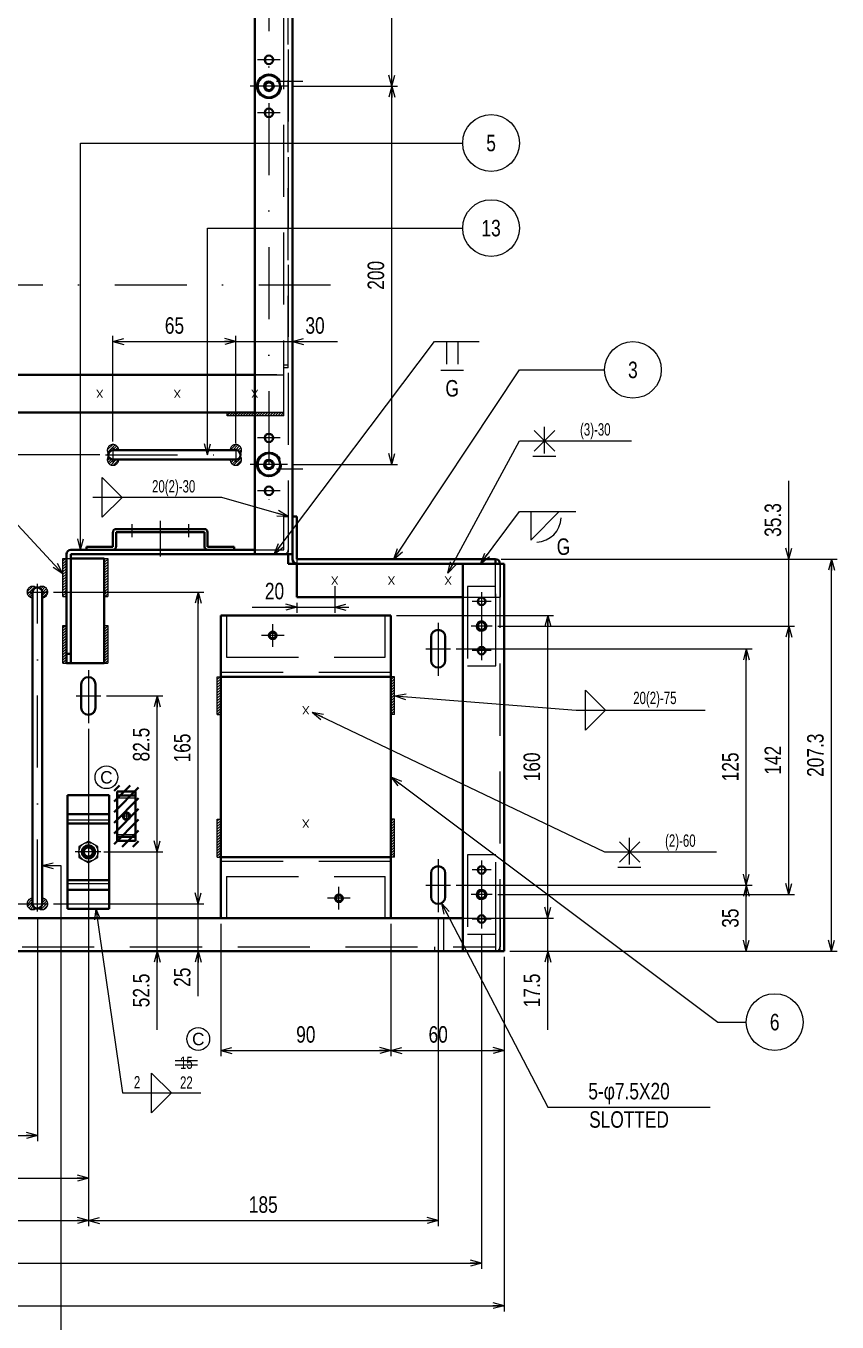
# Model space of a CAD drawing. Header units: millimetres. Extents: x 10 to 832, y 7 to 590.
# Drawn here: x 363 to 506, y 132.1 to 360.6 of the extents above; entities that cross this region are included whole.
import ezdxf
from ezdxf.enums import TextEntityAlignment as Align

# ---------------------------------------------------------------- set-up
doc = ezdxf.new("R2010")
doc.units = ezdxf.units.MM
for name, pattern in [('DASHDOT', [25.3, 12.7, -6.3, 0, -6.3]), ('DASHED', [19, 12.7, -6.3]), ('DIVIDE', [31.6, 12.7, -6.3, 0, -6.3, 0, -6.3])]:
    doc.linetypes.add(name, pattern=pattern)
for name, color, linetype in [('GR1_01', 7, 'Continuous'), ('GR1_02', 7, 'Continuous'), ('GR1_03', 7, 'Continuous'), ('GR1_05', 7, 'Continuous'), ('GR1_06', 7, 'Continuous'), ('GR1_13', 7, 'Continuous'), ('GR1_15', 7, 'Continuous'), ('GR1_16', 7, 'Continuous')]:
    doc.layers.add(name, color=color, linetype=linetype)
doc.styles.add('HG丸ｺﾞｼｯｸM-PRO', font='')
doc.styles.get('HG丸ｺﾞｼｯｸM-PRO').set_extended_font_data('HG丸ｺﾞｼｯｸM-PRO')
pattern_1 = [(45, (0, 0), (-0.23570226, 0.23570226), [])]

# ---------------------------------------------------------------- blocks, each defined once
blk = doc.blocks.new('BLKF033')
at = {"layer": 'GR1_02', "color": 3, "linetype": 'Continuous', "lineweight": 35}
for p, q in [((403.33, 268.33), (403.33, 432.5)), ((410, 267.5), (410, 432.5)), ((403.33, 267.5), (403.33, 268.33)), ((403.33, 267.5), (410, 267.5)), ((409.23, 267.5), (409.23, 265.83)), ((409.23, 265.83), (410.77, 265.83)), ((440, 265.83), (440, 197.5)), ((440, 265.83), (447.33, 265.83)), ((447.33, 197.5), (447.33, 265.83)), ((260, 197.5), (447.33, 197.5))]:
    blk.add_line(p, q, dxfattribs=at)
at = {"layer": 'GR1_02', "color": 4, "linetype": 'DASHED', "lineweight": 13}
for p, q in [((409.23, 432.5), (409.23, 267.5)), ((410.77, 265.83), (440, 265.83)), ((446.57, 197.5), (446.57, 265.83))]:
    blk.add_line(p, q, dxfattribs=at)
blk = doc.blocks.new('BLKF039')
at = {"layer": 'GR1_02', "color": 4, "linetype": 'DASHDOT', "lineweight": 13}
for p, q in [((435.67, 255.42), (435.67, 246.06)), ((433.5, 250.83), (437.83, 250.83))]:
    blk.add_line(p, q, dxfattribs=at)
at = {"layer": 'GR1_02', "color": 3, "linetype": 'Continuous', "lineweight": 35}
for p, q in [((434.42, 248.75), (434.42, 252.92)), ((436.92, 248.75), (436.92, 252.92))]:
    blk.add_line(p, q, dxfattribs=at)
for centre, start, end in [((435.67, 252.92), 0, 180), ((435.67, 248.75), 180, 0)]:
    blk.add_arc(centre, 1.25, start, end, dxfattribs=at)
blk = doc.blocks.new('BLKF040')
at = {"layer": 'GR1_02', "color": 4, "linetype": 'DASHDOT', "lineweight": 13}
for p, q in [((374, 247.08), (374, 237.73)), ((371.83, 242.5), (376.17, 242.5))]:
    blk.add_line(p, q, dxfattribs=at)
at = {"layer": 'GR1_02', "color": 3, "linetype": 'Continuous', "lineweight": 35}
for p, q in [((372.75, 240.42), (372.75, 244.58)), ((375.25, 240.42), (375.25, 244.58))]:
    blk.add_line(p, q, dxfattribs=at)
for centre, start, end in [((374, 244.58), 0, 180), ((374, 240.42), 180, 0)]:
    blk.add_arc(centre, 1.25, start, end, dxfattribs=at)
blk = doc.blocks.new('BLKF041')
at = {"layer": 'GR1_02', "color": 4, "linetype": 'DASHDOT', "lineweight": 13}
for p, q in [((435.67, 213.75), (435.67, 204.39)), ((433.5, 209.17), (437.83, 209.17))]:
    blk.add_line(p, q, dxfattribs=at)
at = {"layer": 'GR1_02', "color": 3, "linetype": 'Continuous', "lineweight": 35}
for p, q in [((434.42, 207.08), (434.42, 211.25)), ((436.92, 207.08), (436.92, 211.25))]:
    blk.add_line(p, q, dxfattribs=at)
for centre, start, end in [((435.67, 211.25), 0, 180), ((435.67, 207.08), 180, 0)]:
    blk.add_arc(centre, 1.25, start, end, dxfattribs=at)
blk = doc.blocks.new('BLKF043')
at = {"layer": 'GR1_01', "color": 3, "linetype": 'Continuous', "lineweight": 35}
for p, q in [((410, 266.6), (410, 274.17)), ((410, 274.17), (410.77, 274.17)), ((410.77, 274.17), (410.77, 266.6)), ((445.8, 266.6), (410.77, 266.6)), ((440, 265.83), (410.77, 265.83)), ((410.77, 265.83), (410.77, 259.93)), ((445.8, 265.83), (445.8, 266.6)), ((410.77, 259.93), (440, 259.93))]:
    blk.add_line(p, q, dxfattribs=at)
at = {"layer": 'GR1_01', "color": 4, "linetype": 'DASHED', "lineweight": 13}
for p, q in [((410.77, 266.6), (410.77, 265.83)), ((445.8, 265.83), (440, 265.83)), ((445.8, 259.93), (445.8, 265.83)), ((446.57, 265.83), (446.57, 259.93)), ((440, 259.93), (445.8, 259.93)), ((445.8, 259.93), (446.57, 259.93))]:
    blk.add_line(p, q, dxfattribs=at)
at = {"layer": 'GR1_01', "color": 3, "linetype": 'Continuous', "lineweight": 35}
for centre, start, end in [((410.77, 266.6), 180, 270), ((445.8, 265.83), 0, 90)]:
    blk.add_arc(centre, 0.767, start, end, dxfattribs=at)
blk = doc.blocks.new('BLKF044')
at = {"layer": 'GR1_02', "color": 3, "linetype": 'Continuous', "lineweight": 35}
for p, q in [((364.17, 205.83), (364.17, 260.83)), ((365.83, 260.83), (365.83, 205.83))]:
    blk.add_line(p, q, dxfattribs=at)
for centre, start, end in [((365, 260.83), 0, 180), ((365, 205.83), 180, 0)]:
    blk.add_arc(centre, 0.833, start, end, dxfattribs=at)
blk = doc.blocks.new('BLKF084')
at = {"layer": 'GR1_02', "color": 3, "linetype": 'Continuous', "lineweight": 35}
for radius in [0.833, 0.667]:
    blk.add_circle((443.33, 254.83), radius, dxfattribs=at)
blk = doc.blocks.new('BLKF085')
at = {"layer": 'GR1_02', "color": 4, "linetype": 'DASHED', "lineweight": 13}
for p, q in [((445.83, 261.83), (440.83, 261.83)), ((440.83, 261.83), (440.83, 247.83)), ((445.83, 247.83), (445.83, 261.83)), ((440.83, 247.83), (445.83, 247.83))]:
    blk.add_line(p, q, dxfattribs=at)
blk = doc.blocks.new('BLKF086')
at = {"layer": 'GR1_02', "color": 3, "linetype": 'Continuous', "lineweight": 35}
for radius in [0.833, 0.667]:
    blk.add_circle((443.33, 207.5), radius, dxfattribs=at)
blk = doc.blocks.new('BLKF087')
at = {"layer": 'GR1_02', "color": 4, "linetype": 'DASHED', "lineweight": 13}
for p, q in [((445.83, 214.5), (440.83, 214.5)), ((440.83, 214.5), (440.83, 200.5)), ((445.83, 200.5), (445.83, 214.5)), ((440.83, 200.5), (445.83, 200.5))]:
    blk.add_line(p, q, dxfattribs=at)
blk = doc.blocks.new('BLKF090')
at = {"layer": 'GR1_16', "color": 4, "linetype": 'DIVIDE', "lineweight": 13}
for p, q in [((396.71, 239.23), (396.71, 245.9)), ((396.71, 245.9), (397.33, 245.9)), ((397.33, 245.9), (397.33, 239.23)), ((396.71, 239.23), (397.33, 239.23))]:
    blk.add_line(p, q, dxfattribs=at)
blk = doc.blocks.new('FXTIP_ARROW_S')
at = {"color": 0, "linetype": 'Continuous', "lineweight": -2}
for q in [(-1, 0), (-0.97, 0.26), (-0.97, -0.26)]:
    blk.add_line((0, 0), q, dxfattribs=at)
blk = doc.blocks.new('BLKF091')
at = {"layer": 'GR1_16', "color": 4, "linetype": 'Continuous', "lineweight": 13}
for p, q in [((465.15, 240), (461.65, 243.5)), ((461.65, 236.5), (461.65, 243.5)), ((465.15, 240), (461.65, 236.5))]:
    blk.add_line(p, q, dxfattribs=at)
blk = doc.blocks.new('BLKF092')
at = {"layer": 'GR1_16', "color": 4, "linetype": 'DIVIDE', "lineweight": 13}
for p, q in [((396.71, 214.1), (396.71, 220.77)), ((396.71, 220.77), (397.33, 220.77)), ((397.33, 220.77), (397.33, 214.1)), ((396.71, 214.1), (397.33, 214.1))]:
    blk.add_line(p, q, dxfattribs=at)
blk = doc.blocks.new('BLKF093')
at = {"layer": 'GR1_16', "color": 4, "linetype": 'DIVIDE', "lineweight": 13}
for p, q in [((427.96, 245.9), (427.33, 245.9)), ((427.33, 245.9), (427.33, 239.23)), ((427.96, 239.23), (427.96, 245.9)), ((427.96, 239.23), (427.33, 239.23))]:
    blk.add_line(p, q, dxfattribs=at)
blk = doc.blocks.new('BLKF094')
at = {"layer": 'GR1_16', "color": 4, "linetype": 'DIVIDE', "lineweight": 13}
for p, q in [((427.96, 220.77), (427.33, 220.77)), ((427.33, 220.77), (427.33, 214.1)), ((427.96, 214.1), (427.96, 220.77)), ((427.96, 214.1), (427.33, 214.1))]:
    blk.add_line(p, q, dxfattribs=at)
blk = doc.blocks.new('BLKF104')
at = {"layer": 'GR1_03', "color": 3, "linetype": 'Continuous', "lineweight": 35}
for radius in [0.667, 0.533]:
    blk.add_circle((406.5, 253.17), radius, dxfattribs=at)
blk = doc.blocks.new('BLKF105')
at = {"layer": 'GR1_03', "color": 3, "linetype": 'Continuous', "lineweight": 35}
for radius in [0.667, 0.533]:
    blk.add_circle((418.17, 206.83), radius, dxfattribs=at)
blk = doc.blocks.new('BLKF106')
at = {"layer": 'GR1_03', "color": 3, "linetype": 'Continuous', "lineweight": 35}
for p, q in [((397.33, 256.67), (427.33, 256.67)), ((397.33, 203.33), (397.33, 256.67)), ((427.33, 203.33), (427.33, 256.67)), ((427.33, 245.9), (397.33, 245.9)), ((427.33, 214.1), (397.33, 214.1)), ((397.33, 203.33), (427.33, 203.33))]:
    blk.add_line(p, q, dxfattribs=at)
at = {"layer": 'GR1_03', "color": 4, "linetype": 'DASHED', "lineweight": 13}
for p, q in [((427.33, 246.67), (397.33, 246.67)), ((427.33, 213.33), (397.33, 213.33))]:
    blk.add_line(p, q, dxfattribs=at)
blk = doc.blocks.new('BLKF107')
at = {"layer": 'GR1_03', "color": 4, "linetype": 'DASHED', "lineweight": 13}
for p, q in [((398.33, 256.67), (398.33, 249.33)), ((398.33, 256.67), (426.33, 256.67)), ((426.33, 249.33), (426.33, 256.67)), ((398.33, 249.33), (426.33, 249.33))]:
    blk.add_line(p, q, dxfattribs=at)
blk = doc.blocks.new('BLKF108')
at = {"layer": 'GR1_03', "color": 4, "linetype": 'DASHED', "lineweight": 13}
for p, q in [((398.33, 210.67), (398.33, 203.33)), ((398.33, 210.67), (426.33, 210.67)), ((426.33, 203.33), (426.33, 210.67)), ((398.33, 203.33), (426.33, 203.33))]:
    blk.add_line(p, q, dxfattribs=at)
blk = doc.blocks.new('BLKF103')
at = {"layer": 'GR1_03', "color": 3, "linetype": 'Continuous', "lineweight": 35}
for name in ['BLKF106', 'BLKF104', 'BLKF105']:
    blk.add_blockref(name, (0, 0), dxfattribs=at)
at = {"layer": 'GR1_03', "color": 4, "linetype": 'DASHED', "lineweight": 13}
for name in ['BLKF107', 'BLKF108']:
    blk.add_blockref(name, (0, 0), dxfattribs=at)
blk = doc.blocks.new('FXTIP_ARROW_E')
at = {"color": 0, "linetype": 'Continuous', "lineweight": -2}
for q in [(-1, 0), (-0.97, 0.26), (-0.97, -0.26)]:
    blk.add_line((0, 0), q, dxfattribs=at)
blk = doc.blocks.new('BLKF131')
at = {"layer": 'GR1_02', "color": 3, "linetype": 'Continuous', "lineweight": 35}
for p, q in [((378.33, 285.83), (400, 285.83)), ((400, 284.17), (378.33, 284.17))]:
    blk.add_line(p, q, dxfattribs=at)
for centre, start, end in [((378.33, 285), 90, 270), ((400, 285), 270, 90)]:
    blk.add_arc(centre, 0.833, start, end, dxfattribs=at)
blk = doc.blocks.new('BLKF133')
at = {"layer": 'GR1_13', "color": 4, "linetype": 'DASHDOT', "lineweight": 13}
for p, q in [((381.67, 272.8), (381.67, 270.48)), ((386.67, 273.4), (386.67, 267.07)), ((391.67, 272.82), (391.67, 270.5))]:
    blk.add_line(p, q, dxfattribs=at)
at = {"layer": 'GR1_13', "color": 3, "linetype": 'Continuous', "lineweight": 35}
for p, q in [((378.33, 268.8), (378.33, 271.4)), ((394.47, 271.93), (378.87, 271.93)), ((378.87, 271.4), (394.47, 271.4)), ((378.87, 268.8), (378.87, 271.4)), ((394.47, 268.8), (394.47, 271.4)), ((395, 268.8), (395, 271.4)), ((373.67, 268.8), (378.33, 268.8)), ((373.67, 268.8), (373.67, 268.27)), ((373.67, 268.27), (378.33, 268.27)), ((395, 268.8), (399.67, 268.8)), ((395, 268.27), (399.67, 268.27)), ((399.67, 268.27), (399.67, 268.8))]:
    blk.add_line(p, q, dxfattribs=at)
for centre, start, end in [((378.87, 271.4), 90, 180), ((394.47, 271.4), 0, 90), ((378.33, 268.8), 270, 0), ((395, 268.8), 180, 270)]:
    blk.add_arc(centre, 0.533, start, end, dxfattribs=at)
blk = doc.blocks.new('BLKF138')
at = {"layer": 'GR1_06', "color": 4, "linetype": 'DASHED', "lineweight": 13}
for p, q in [((408.47, 274.17), (409.23, 274.17)), ((408.47, 268.27), (408.47, 274.17)), ((409.23, 274.17), (409.23, 268.27)), ((403.33, 268.27), (408.47, 268.27)), ((370.13, 266.73), (370.9, 266.73))]:
    blk.add_line(p, q, dxfattribs=at)
at = {"layer": 'GR1_06', "color": 3, "linetype": 'Continuous', "lineweight": 35}
for p, q in [((370.13, 248.27), (370.13, 267.5)), ((370.9, 268.27), (403.33, 268.27)), ((370.9, 248.27), (370.9, 267.5)), ((370.9, 267.5), (408.47, 267.5)), ((370.9, 266.73), (376.8, 266.73)), ((376.8, 248.27), (376.8, 266.73)), ((370.9, 249.93), (370.13, 249.93)), ((376.8, 248.27), (370.13, 248.27))]:
    blk.add_line(p, q, dxfattribs=at)
blk.add_arc((370.9, 267.5), 0.767, 90, 180, dxfattribs=at)
at = {"layer": 'GR1_06', "color": 4, "linetype": 'DASHED', "lineweight": 13}
blk.add_arc((408.47, 268.27), 0.767, 270, 0, dxfattribs=at)
blk = doc.blocks.new('BLKF148')
at = {"layer": 'GR1_02', "color": 4, "linetype": 'DASHED', "lineweight": 13}
blk.add_circle((405.83, 350), 2.17, dxfattribs=at)
at = {"layer": 'GR1_02', "color": 3, "linetype": 'Continuous', "lineweight": 35}
for radius in [1.97, 0.833, 0.667]:
    blk.add_circle((405.83, 350), radius, dxfattribs=at)
blk = doc.blocks.new('BLKF147')
at = {"layer": 'GR1_02', "color": 4, "linetype": 'DASHDOT', "lineweight": 13}
for p, q in [((407.83, 354.67), (403.83, 354.67)), ((409.13, 350), (402.53, 350)), ((407.83, 345.33), (403.83, 345.33))]:
    blk.add_line(p, q, dxfattribs=at)
at = {"layer": 'GR1_02', "color": 3, "linetype": 'Continuous', "lineweight": 35}
for centre in [(405.83, 354.67), (405.83, 345.33)]:
    blk.add_circle(centre, 0.75, dxfattribs=at)
blk.add_blockref('BLKF148', (0, 0), dxfattribs=at)
blk = doc.blocks.new('BLKF150')
at = {"layer": 'GR1_02', "color": 4, "linetype": 'DASHED', "lineweight": 13}
blk.add_circle((405.83, 283.33), 2.17, dxfattribs=at)
at = {"layer": 'GR1_02', "color": 3, "linetype": 'Continuous', "lineweight": 35}
for radius in [1.97, 0.833, 0.667]:
    blk.add_circle((405.83, 283.33), radius, dxfattribs=at)
blk = doc.blocks.new('BLKF149')
at = {"layer": 'GR1_02', "color": 4, "linetype": 'DASHDOT', "lineweight": 13}
for p, q in [((407.83, 288), (403.83, 288)), ((409.13, 283.33), (402.53, 283.33)), ((407.83, 278.67), (403.83, 278.67))]:
    blk.add_line(p, q, dxfattribs=at)
at = {"layer": 'GR1_02', "color": 3, "linetype": 'Continuous', "lineweight": 35}
for centre in [(405.83, 288), (405.83, 278.67)]:
    blk.add_circle(centre, 0.75, dxfattribs=at)
blk.add_blockref('BLKF150', (0, 0), dxfattribs=at)
blk = doc.blocks.new('BLKF151')
at = {"layer": 'GR1_02', "color": 4, "linetype": 'DASHED', "lineweight": 13}
for p, q in [((261.53, 292.5), (261.53, 432.5)), ((408.47, 292.5), (408.47, 432.5)), ((260.77, 426.67), (260.77, 431.73)), ((261.53, 431.73), (267.33, 431.73)), ((267.33, 431.73), (403.33, 431.73)), ((403.33, 431.73), (408.47, 431.73)), ((409.23, 426.67), (409.23, 431.73)), ((260.77, 426.67), (261.53, 426.67)), ((409.23, 426.67), (408.47, 426.67)), ((260.77, 300.36), (260.77, 423.7)), ((260.77, 423.29), (261.53, 423.29)), ((409.23, 423.29), (408.47, 423.29)), ((409.23, 300.36), (409.23, 423.7)), ((260.77, 300.36), (261.53, 300.36)), ((409.23, 300.36), (408.47, 300.36)), ((261.53, 299.17), (408.47, 299.17)), ((261.53, 299.1), (267.33, 299.1)), ((403.33, 299.1), (408.47, 299.1)), ((267.33, 292.5), (261.53, 292.5)), ((408.47, 292.5), (403.33, 292.5))]:
    blk.add_line(p, q, dxfattribs=at)
at = {"layer": 'GR1_02', "color": 3, "linetype": 'Continuous', "lineweight": 35}
for p, q in [((261.53, 432.5), (403.33, 432.5)), ((267.33, 432.5), (267.33, 426.67)), ((403.33, 426.67), (403.33, 432.5)), ((403.33, 432.5), (408.47, 432.5)), ((267.33, 426.67), (403.33, 426.67)), ((267.33, 299.1), (403.33, 299.1)), ((403.33, 292.5), (267.33, 292.5))]:
    blk.add_line(p, q, dxfattribs=at)
at = {"layer": 'GR1_02', "color": 4, "linetype": 'DASHED', "lineweight": 13}
for centre, start, end in [((261.53, 431.73), 90, 180), ((408.47, 431.73), 0, 90)]:
    blk.add_arc(centre, 0.767, start, end, dxfattribs=at)
for centre, major_axis, start_param, end_param in [((261.53, 423.7), (-0.767, 0), 4.712389, 6.283185), ((408.47, 423.7), (0.767, 0), 0, 1.570796), ((261.53, 300.78), (-0.767, 0), 4.712389, 6.283185), ((408.47, 300.78), (0.767, 0), 0, 1.570796)]:
    blk.add_ellipse(centre, major_axis=major_axis, ratio=0.081478, start_param=start_param, end_param=end_param, dxfattribs=at)
blk = doc.blocks.new('BLKF153')
at = {"layer": 'GR1_16', "linetype": 'DIVIDE', "lineweight": 13}
h = blk.add_hatch(dxfattribs=at)
h.set_pattern_fill('_USER', color=4, scale=0.333333, angle=45, style=0, pattern_type=0)
h.set_pattern_definition(pattern_1)
edge = h.paths.add_edge_path(flags=0)
edge.add_arc((365.83, 260.83), 1, -90, 126.8699, ccw=False)
edge.add_line((365.83, 259.83), (365.83, 260.83))
edge.add_arc((365, 260.83), 0.833, 0, 73.7398)
edge = h.paths.add_edge_path(flags=0)
edge.add_arc((364.17, 260.83), 1, 53.1301, 270)
edge.add_line((364.17, 259.83), (364.17, 260.83))
edge.add_arc((365, 260.83), 0.833, 106.2602, 180, ccw=False)
at = {"layer": 'GR1_16', "color": 4, "linetype": 'DIVIDE', "lineweight": 13}
for centre, start, end in [((364.17, 260.83), 53.1301, 270), ((365.83, 260.83), 270, 126.8699)]:
    blk.add_arc(centre, 1, start, end, dxfattribs=at)
blk = doc.blocks.new('BLKF155')
at = {"layer": 'GR1_16', "linetype": 'DIVIDE', "lineweight": 13}
h = blk.add_hatch(dxfattribs=at)
h.set_pattern_fill('_USER', color=4, scale=0.333333, angle=45, style=0, pattern_type=0)
h.set_pattern_definition(pattern_1)
edge = h.paths.add_edge_path(flags=0)
edge.add_arc((364.17, 205.83), 1, 90, 306.8699, ccw=False)
edge.add_line((364.17, 206.83), (364.17, 205.83))
edge.add_arc((365, 205.83), 0.833, 180, 253.7398)
edge = h.paths.add_edge_path(flags=0)
edge.add_arc((365.83, 205.83), 1, 233.1301, 450)
edge.add_line((365.83, 206.83), (365.83, 205.83))
edge.add_arc((365, 205.83), 0.833, 286.2602, 360, ccw=False)
at = {"layer": 'GR1_16', "color": 4, "linetype": 'DIVIDE', "lineweight": 13}
for centre, start, end in [((364.17, 205.83), 90, 306.8699), ((365.83, 205.83), 233.1301, 90)]:
    blk.add_arc(centre, 1, start, end, dxfattribs=at)
blk = doc.blocks.new('BLKF160')
at = {"layer": 'GR1_16', "linetype": 'DIVIDE', "lineweight": 13}
h = blk.add_hatch(dxfattribs=at)
h.set_pattern_fill('_USER', color=4, scale=0.333333, angle=45, style=0, pattern_type=0)
h.set_pattern_definition(pattern_1)
edge = h.paths.add_edge_path(flags=0)
edge.add_arc((400, 284.17), 1, -180, 36.8699, ccw=False)
edge.add_line((399, 284.17), (400, 284.17))
edge.add_arc((400, 285), 0.833, 270, 343.7398)
edge = h.paths.add_edge_path(flags=0)
edge.add_arc((400, 285.83), 1, 323.1301, 540)
edge.add_line((399, 285.83), (400, 285.83))
edge.add_arc((400, 285), 0.833, 16.2602, 90, ccw=False)
at = {"layer": 'GR1_16', "color": 4, "linetype": 'DIVIDE', "lineweight": 13}
for centre, start, end in [((400, 285.83), 323.1301, 180), ((400, 284.17), 180, 36.8699)]:
    blk.add_arc(centre, 1, start, end, dxfattribs=at)
blk = doc.blocks.new('BLKF161')
at = {"layer": 'GR1_16', "linetype": 'DIVIDE', "lineweight": 13}
h = blk.add_hatch(dxfattribs=at)
h.set_pattern_fill('_USER', color=4, scale=0.333333, angle=45, style=0, pattern_type=0)
h.set_pattern_definition(pattern_1)
edge = h.paths.add_edge_path(flags=0)
edge.add_arc((378.33, 285.83), 1, 0, 216.8699, ccw=False)
edge.add_line((379.33, 285.83), (378.33, 285.83))
edge.add_arc((378.33, 285), 0.833, 90, 163.7398)
edge = h.paths.add_edge_path(flags=0)
edge.add_arc((378.33, 284.17), 1, 143.1301, 360)
edge.add_line((379.33, 284.17), (378.33, 284.17))
edge.add_arc((378.33, 285), 0.833, 196.2602, 270, ccw=False)
at = {"layer": 'GR1_16', "color": 4, "linetype": 'DIVIDE', "lineweight": 13}
for centre, start, end in [((378.33, 285.83), 360, 216.8699), ((378.33, 284.17), 143.1301, 360)]:
    blk.add_arc(centre, 1, start, end, dxfattribs=at)
blk = doc.blocks.new('BLKF177')
at = {"layer": 'GR1_16', "color": 4, "linetype": 'DIVIDE', "lineweight": 13}
for p, q in [((398.47, 291.88), (398.47, 292.5)), ((398.47, 292.5), (408.47, 292.5)), ((408.47, 291.88), (398.47, 291.88)), ((408.47, 291.88), (408.47, 292.5))]:
    blk.add_line(p, q, dxfattribs=at)
blk = doc.blocks.new('BLKF180')
at = {"layer": 'GR1_16', "color": 4, "linetype": 'Continuous', "lineweight": 13}
for p, q in [((451.98, 275), (451.98, 270)), ((451.98, 270), (456.98, 275))]:
    blk.add_line(p, q, dxfattribs=at)
blk.add_arc((452.9, 274.08), 4.44, 271.8605, 358.1395, dxfattribs=at)
blk = doc.blocks.new('BLKF181')
at = {"layer": 'GR1_16', "color": 4, "linetype": 'DIVIDE', "lineweight": 13}
for p, q in [((369.51, 248.27), (369.51, 254.93)), ((369.51, 254.93), (370.13, 254.93)), ((370.13, 254.93), (370.13, 248.27)), ((369.51, 248.27), (370.13, 248.27))]:
    blk.add_line(p, q, dxfattribs=at)
blk = doc.blocks.new('BLKF182')
at = {"layer": 'GR1_16', "color": 4, "linetype": 'DIVIDE', "lineweight": 13}
for p, q in [((369.51, 260.07), (369.51, 266.73)), ((369.51, 266.73), (370.13, 266.73)), ((370.13, 266.73), (370.13, 260.07)), ((369.51, 260.07), (370.13, 260.07))]:
    blk.add_line(p, q, dxfattribs=at)
blk = doc.blocks.new('BLKF183')
at = {"layer": 'GR1_16', "color": 4, "linetype": 'DIVIDE', "lineweight": 13}
for p, q in [((376.8, 248.27), (376.8, 254.93)), ((376.8, 254.93), (377.43, 254.93)), ((377.43, 254.93), (377.43, 248.27)), ((376.8, 248.27), (377.43, 248.27))]:
    blk.add_line(p, q, dxfattribs=at)
blk = doc.blocks.new('BLKF184')
at = {"layer": 'GR1_16', "color": 4, "linetype": 'DIVIDE', "lineweight": 13}
for p, q in [((376.8, 260.07), (376.8, 266.73)), ((376.8, 266.73), (377.43, 266.73)), ((377.43, 266.73), (377.43, 260.07)), ((376.8, 260.07), (377.43, 260.07))]:
    blk.add_line(p, q, dxfattribs=at)
blk = doc.blocks.new('BLKF186')
at = {"layer": 'GR1_16', "color": 4, "linetype": 'Continuous', "lineweight": 13}
for p, q in [((379.93, 277.5), (376.43, 281)), ((376.43, 274), (376.43, 281)), ((379.93, 277.5), (376.43, 274))]:
    blk.add_line(p, q, dxfattribs=at)
blk = doc.blocks.new('BLKF187')
at = {"layer": 'GR1_16', "color": 4, "linetype": 'Continuous', "lineweight": 13}
for p, q in [((388.65, 172.5), (385.15, 176)), ((385.15, 169), (385.15, 176)), ((388.65, 172.5), (385.15, 169))]:
    blk.add_line(p, q, dxfattribs=at)
blk = doc.blocks.new('BLKF188')
at = {"layer": 'GR1_16', "color": 4, "linetype": 'Continuous', "lineweight": 13}
for p, q in [((452.61, 289.31), (456.23, 285.69)), ((456.23, 289.31), (452.61, 285.69)), ((454.42, 285.26), (454.42, 289.98)), ((452.33, 284.79), (456.41, 284.79))]:
    blk.add_line(p, q, dxfattribs=at)
blk = doc.blocks.new('BLKF189')
at = {"layer": 'GR1_16', "color": 4, "linetype": 'Continuous', "lineweight": 13}
for p, q in [((437.15, 305), (437.15, 301)), ((439.15, 305), (439.15, 301)), ((436.12, 299.93), (440.14, 299.93))]:
    blk.add_line(p, q, dxfattribs=at)
blk = doc.blocks.new('BLKF190')
at = {"layer": 'GR1_16', "color": 4, "linetype": 'Continuous', "lineweight": 13}
for p, q in [((469.42, 212.76), (469.42, 217.48)), ((467.61, 216.81), (471.23, 213.19)), ((471.23, 216.81), (467.61, 213.19)), ((467.33, 212.29), (471.41, 212.29))]:
    blk.add_line(p, q, dxfattribs=at)
blk = doc.blocks.new('BLKF253')
at = {"layer": 'GR1_01', "color": 4, "linetype": 'DASHED', "lineweight": 13}
for p, q in [((260.77, 203.33), (267.33, 203.33)), ((260.77, 203.33), (260.77, 198.27)), ((261.53, 203.33), (261.53, 197.5)), ((270.67, 203.33), (270.67, 197.5)), ((436.67, 197.5), (436.67, 203.33)), ((440, 203.33), (446.57, 203.33)), ((445.8, 203.33), (445.8, 197.5)), ((446.57, 203.33), (446.57, 198.27)), ((261.53, 198.27), (267.33, 198.27)), ((261.53, 197.5), (267.33, 197.5)), ((267.33, 198.27), (440, 198.27)), ((272.33, 197.5), (272.33, 198.27)), ((435, 198.27), (435, 197.5)), ((440, 198.27), (445.8, 198.27)), ((440, 197.5), (445.8, 197.5))]:
    blk.add_line(p, q, dxfattribs=at)
at = {"layer": 'GR1_01', "color": 3, "linetype": 'Continuous', "lineweight": 35}
for p, q in [((267.33, 203.33), (267.33, 197.5)), ((267.33, 203.33), (440, 203.33)), ((440, 203.33), (440, 197.5)), ((267.33, 197.5), (440, 197.5))]:
    blk.add_line(p, q, dxfattribs=at)
at = {"layer": 'GR1_01', "color": 4, "linetype": 'DASHED', "lineweight": 13}
for centre, start, end in [((261.53, 198.27), 180, 270), ((445.8, 198.27), 270, 360)]:
    blk.add_arc(centre, 0.767, start, end, dxfattribs=at)
blk = doc.blocks.new('BLKF265')
at = {"layer": 'GR1_05', "color": 3, "linetype": 'Continuous', "lineweight": 35}
for p, q in [((382.32, 225.63), (379.07, 225.63)), ((379.07, 225.63), (379.07, 216.97)), ((379.07, 224.94), (382.32, 224.94)), ((382.32, 216.97), (382.32, 225.63)), ((379.07, 217.66), (382.32, 217.66)), ((379.07, 216.97), (382.32, 216.97))]:
    blk.add_line(p, q, dxfattribs=at)
blk = doc.blocks.new('BLKF266')
at = {"layer": 'GR1_05', "color": 4, "linetype": 'DASHDOT', "lineweight": 13}
for p, q in [((380.7, 222.28), (380.7, 220.33)), ((381.67, 221.3), (379.72, 221.3))]:
    blk.add_line(p, q, dxfattribs=at)
at = {"layer": 'GR1_05', "color": 3, "linetype": 'Continuous', "lineweight": 35}
for radius in [0.65, 0.52]:
    blk.add_circle((380.7, 221.3), radius, dxfattribs=at)
blk = doc.blocks.new('BLKF267')
at = {"layer": 'GR1_05', "color": 4, "linetype": 'Continuous', "lineweight": 13}
blk.add_circle((393.37, 182.02), 2, dxfattribs=at)
at = {"layer": 'GR1_05', "color": 4, "linetype": 'Continuous', "lineweight": 13, "style": 'HG丸ｺﾞｼｯｸM-PRO', "width": 1.042931}
blk.add_text('C', height=2.18, dxfattribs=at).set_placement((393.37, 182.02), align=Align.MIDDLE_CENTER)
blk = doc.blocks.new('BLKF268')
at = {"layer": 'GR1_02', "color": 3, "linetype": 'Continuous', "lineweight": 35}
for p, q in [((370.33, 225), (377.67, 225)), ((370.33, 225), (370.33, 205)), ((377.67, 205), (377.67, 225)), ((377.67, 221.67), (370.33, 221.67)), ((370.33, 210), (370.33, 220)), ((377.67, 220), (370.33, 220)), ((377.67, 210), (377.67, 220)), ((377.67, 210), (370.33, 210)), ((370.33, 208.33), (377.67, 208.33)), ((370.33, 205), (377.67, 205))]:
    blk.add_line(p, q, dxfattribs=at)
at = {"layer": 'GR1_02', "color": 4, "linetype": 'DASHED', "lineweight": 13}
for p, q in [((377.67, 220.6), (370.33, 220.6)), ((374, 216.92), (372.33, 215.96)), ((372.33, 215.96), (372.33, 214.04)), ((375.67, 215.96), (374, 216.92)), ((375.67, 214.04), (375.67, 215.96)), ((372.33, 214.04), (374, 213.08)), ((374, 213.08), (375.67, 214.04)), ((377.67, 209.4), (370.33, 209.4))]:
    blk.add_line(p, q, dxfattribs=at)
at = {"layer": 'GR1_02', "color": 4, "linetype": 'DASHDOT', "lineweight": 13}
for p, q in [((374, 217.52), (374, 212.49)), ((376.21, 215), (371.65, 215))]:
    blk.add_line(p, q, dxfattribs=at)
at = {"layer": 'GR1_02', "color": 4, "linetype": 'DASHED', "lineweight": 13}
blk.add_circle((374, 215), 1.67, dxfattribs=at)
at = {"layer": 'GR1_02', "color": 3, "linetype": 'Continuous', "lineweight": 35}
for radius in [1.17, 1, 0.8]:
    blk.add_circle((374, 215), radius, dxfattribs=at)
blk = doc.blocks.new('BLKF300')
at = {"layer": 'GR1_05', "color": 4, "linetype": 'Continuous', "lineweight": 13}
blk.add_circle((377.17, 228.16), 2, dxfattribs=at)
at = {"layer": 'GR1_05', "color": 4, "linetype": 'Continuous', "lineweight": 13, "style": 'HG丸ｺﾞｼｯｸM-PRO', "width": 1.042931}
blk.add_text('C', height=2.18, dxfattribs=at).set_placement((377.17, 228.16), align=Align.MIDDLE_CENTER)

msp = doc.modelspace()

# ---------------------------------------------------------------- hatches: boundary and pattern name
at = {"layer": 'GR1_05', "linetype": 'Continuous', "lineweight": 35}
h = msp.add_hatch(dxfattribs=at)
h.set_pattern_fill('_USER', color=123, scale=1.333333, angle=45, style=0, pattern_type=0)
h.set_pattern_definition([(45, (0, 0), (-0.942809, 0.942809), [])])
h.paths.add_polyline_path([(378.53, 226.72), (378.53, 215.88), (382.86, 215.88), (382.86, 226.72)], flags=0)
at = {"layer": 'GR1_16', "linetype": 'DIVIDE', "lineweight": 13}
h = msp.add_hatch(dxfattribs=at)
h.set_pattern_fill('_USER', color=4, scale=0.333333, angle=45, style=0, pattern_type=0)
h.set_pattern_definition(pattern_1)
h.paths.add_polyline_path([(398.47, 292.5), (398.47, 291.88), (408.47, 291.88), (408.47, 292.5)], flags=0)
h = msp.add_hatch(dxfattribs=at)
h.set_pattern_fill('_USER', color=4, scale=0.333333, angle=45, style=0, pattern_type=0)
h.set_pattern_definition(pattern_1)
h.paths.add_polyline_path([(370.13, 266.73), (369.51, 266.73), (369.51, 260.07), (370.13, 260.07)], flags=0)
h = msp.add_hatch(dxfattribs=at)
h.set_pattern_fill('_USER', color=4, scale=0.333333, angle=45, style=0, pattern_type=0)
h.set_pattern_definition(pattern_1)
h.paths.add_polyline_path([(377.43, 266.73), (376.8, 266.73), (376.8, 260.07), (377.43, 260.07)], flags=0)
h = msp.add_hatch(dxfattribs=at)
h.set_pattern_fill('_USER', color=4, scale=0.333333, angle=45, style=0, pattern_type=0)
h.set_pattern_definition(pattern_1)
h.paths.add_polyline_path([(370.13, 254.93), (369.51, 254.93), (369.51, 248.27), (370.13, 248.27)], flags=0)
h = msp.add_hatch(dxfattribs=at)
h.set_pattern_fill('_USER', color=4, scale=0.333333, angle=45, style=0, pattern_type=0)
h.set_pattern_definition(pattern_1)
h.paths.add_polyline_path([(377.43, 254.93), (376.8, 254.93), (376.8, 248.27), (377.43, 248.27)], flags=0)
h = msp.add_hatch(dxfattribs=at)
h.set_pattern_fill('_USER', color=4, scale=0.333333, angle=45, style=0, pattern_type=0)
h.set_pattern_definition(pattern_1)
h.paths.add_polyline_path([(397.33, 245.9), (396.71, 245.9), (396.71, 239.23), (397.33, 239.23)], flags=0)
h = msp.add_hatch(dxfattribs=at)
h.set_pattern_fill('_USER', color=4, scale=0.333333, angle=45, style=0, pattern_type=0)
h.set_pattern_definition(pattern_1)
h.paths.add_polyline_path([(427.33, 245.9), (427.96, 245.9), (427.96, 239.23), (427.33, 239.23)], flags=0)
h = msp.add_hatch(dxfattribs=at)
h.set_pattern_fill('_USER', color=4, scale=0.333333, angle=45, style=0, pattern_type=0)
h.set_pattern_definition(pattern_1)
h.paths.add_polyline_path([(397.33, 220.77), (396.71, 220.77), (396.71, 214.1), (397.33, 214.1)], flags=0)
h = msp.add_hatch(dxfattribs=at)
h.set_pattern_fill('_USER', color=4, scale=0.333333, angle=45, style=0, pattern_type=0)
h.set_pattern_definition(pattern_1)
h.paths.add_polyline_path([(427.33, 220.77), (427.96, 220.77), (427.96, 214.1), (427.33, 214.1)], flags=0)

# ---------------------------------------------------------------- linework, layer by layer
at = {"layer": 'GR1_02', "color": 4, "linetype": 'DASHDOT', "lineweight": 13}
for p, q in [((405.83, 423.22), (405.83, 276.55)), ((411.82, 350.83), (407.15, 350.83)), ((251.67, 315), (416.67, 315)), ((400, 286.09), (400, 283.61)), ((377, 285), (401.42, 285)), ((411.82, 282.5), (407.15, 282.5)), ((363.17, 260.83), (366.83, 260.83)), ((365, 204.5), (365, 262.25)), ((443.33, 260.83), (443.33, 248.83)), ((445, 259.17), (441.67, 259.17)), ((445.17, 254.83), (441.5, 254.83)), ((445, 250.5), (441.67, 250.5)), ((443.33, 213.5), (443.33, 201.5)), ((445, 211.83), (441.67, 211.83)), ((363.17, 205.83), (366.83, 205.83)), ((445.17, 207.5), (441.5, 207.5)), ((445, 203.17), (441.67, 203.17))]:
    msp.add_line(p, q, dxfattribs=at)
at = {"layer": 'GR1_02', "color": 4, "linetype": 'DASHED', "lineweight": 13}
msp.add_line((260, 299.17), (410, 299.17), dxfattribs=at)
at = {"layer": 'GR1_02', "color": 4, "linetype": 'DIVIDE', "lineweight": 13}
msp.add_line((378.33, 286.39), (378.33, 283.51), dxfattribs=at)
at = {"layer": 'GR1_02', "color": 3, "linetype": 'Continuous', "lineweight": 35}
for centre in [(443.33, 259.17), (443.33, 250.5), (443.33, 211.83), (443.33, 203.17)]:
    msp.add_circle(centre, 0.667, dxfattribs=at)
at = {"layer": 'GR1_03', "color": 4, "linetype": 'DASHDOT', "lineweight": 13}
for p, q in [((406.5, 251.17), (406.5, 255.17)), ((408.5, 253.17), (404.5, 253.17)), ((418.17, 204.83), (418.17, 208.83)), ((420.17, 206.83), (416.17, 206.83))]:
    msp.add_line(p, q, dxfattribs=at)
at = {"layer": 'GR1_05', "color": 4, "linetype": 'DASHED', "lineweight": 13}
for p, q in [((379.07, 224.55), (382.32, 224.55)), ((379.07, 218.05), (382.32, 218.05))]:
    msp.add_line(p, q, dxfattribs=at)
at = {"layer": 'GR1_05', "color": 4, "linetype": 'Continuous', "lineweight": 13}
for p, q in [((389.29, 178.24), (393.25, 178.24)), ((389.29, 177.44), (393.25, 177.44))]:
    msp.add_line(p, q, dxfattribs=at)
at = {"layer": 'GR1_15', "color": 4, "linetype": 'Continuous', "lineweight": 13}
for p, q in [((372.63, 268.27), (372.63, 340)), ((372.63, 340), (440, 340)), ((427.87, 266.6), (450, 300)), ((450, 300), (465, 300)), ((427.33, 228.23), (485, 185)), ((485, 185), (490, 185))]:
    msp.add_line(p, q, dxfattribs=at)
at = {"layer": 'GR1_15', "color": 6, "linetype": 'Continuous', "lineweight": 13}
for p, q in [((395, 285), (395, 325)), ((395, 325), (440, 325)), ((365.83, 212.59), (369.15, 212.59)), ((369.15, 212.59), (369.15, 130))]:
    msp.add_line(p, q, dxfattribs=at)
at = {"layer": 'GR1_15', "color": 4, "linetype": 'Continuous', "lineweight": 13}
for centre in [(445, 340), (470, 300), (495, 185)]:
    msp.add_circle(centre, 5, dxfattribs=at)
at = {"layer": 'GR1_15', "color": 6, "linetype": 'Continuous', "lineweight": 13}
msp.add_circle((445, 325), 5, dxfattribs=at)
at = {"layer": 'GR1_16', "color": 4, "linetype": 'Continuous', "lineweight": 13}
for p, q in [((427.5, 350), (427.5, 416.67)), ((410.13, 350), (428.5, 350)), ((427.5, 283.33), (427.5, 350)), ((378.33, 287.39), (378.33, 306)), ((378.33, 305), (400, 305)), ((400, 287.09), (400, 306)), ((400, 305), (410, 305)), ((410, 305), (417.92, 305)), ((437.39, 264.18), (450, 287.5)), ((450, 287.5), (469.76, 287.5)), ((369.51, 264.06), (350, 285)), ((376, 285), (360.83, 285)), ((410.13, 283.33), (428.5, 283.33)), ((497.5, 266.6), (497.5, 280.44)), ((443.12, 265.83), (450, 275)), ((450, 275), (459.92, 275)), ((446.8, 266.6), (506, 266.6)), ((446.8, 266.6), (498.5, 266.6)), ((497.5, 254.83), (497.5, 266.6)), ((505, 197.5), (505, 266.6)), ((367.83, 260.83), (394.37, 260.83)), ((393.37, 205.83), (393.37, 260.83)), ((428.33, 256.67), (456, 256.67)), ((455, 203.33), (455, 256.67)), ((446.17, 254.83), (498.5, 254.83)), ((497.5, 207.5), (497.5, 254.83)), ((438.83, 250.83), (491, 250.83)), ((490, 209.17), (490, 250.83)), ((377.17, 242.5), (387.14, 242.5)), ((386.14, 215), (386.14, 242.5)), ((428.03, 242.53), (460, 240)), ((460, 240), (482.72, 240)), ((374, 236.73), (374, 149)), ((376.72, 215), (387.14, 215)), ((386.14, 197.5), (386.14, 215)), ((374, 212.5), (374, 156.5)), ((438.83, 209.17), (491, 209.17)), ((490, 197.5), (490, 209.17)), ((367.83, 205.83), (394.37, 205.83)), ((393.37, 197.5), (393.37, 205.83)), ((436.24, 205.97), (455, 170)), ((446.17, 207.5), (498.5, 207.5)), ((365, 203.5), (365, 164)), ((375.3, 205), (380, 172.5)), ((397.33, 202.33), (397.33, 179)), ((427.33, 203.33), (456, 203.33)), ((427.33, 202.33), (427.33, 179)), ((435.67, 203.39), (435.67, 149)), ((455, 197.5), (455, 203.33)), ((443.33, 200.5), (443.33, 141.5)), ((386.14, 183.66), (386.14, 197.5)), ((393.37, 189.58), (393.37, 197.5)), ((448.33, 197.5), (456, 197.5)), ((448.33, 197.5), (506, 197.5)), ((448.33, 197.5), (491, 197.5)), ((455, 183.66), (455, 197.5)), ((447.33, 196.5), (447.33, 179)), ((397.33, 180), (427.33, 180)), ((427.33, 180), (447.33, 180)), ((380, 172.5), (393.84, 172.5)), ((455, 170), (483.64, 170)), ((350, 165), (365, 165)), ((260, 157.5), (374, 157.5)), ((271.67, 150), (374, 150)), ((374, 150), (435.67, 150)), ((264, 142.5), (443.33, 142.5))]:
    msp.add_line(p, q, dxfattribs=at)
at = {"layer": 'GR1_16', "color": 254, "linetype": 'Continuous', "lineweight": 13}
for p, q in [((406.74, 267.5), (435, 305)), ((435, 305), (442.92, 305)), ((397.5, 277.5), (374.78, 277.5)), ((409.23, 274.17), (397.5, 277.5)), ((417.43, 261.88), (417.43, 257.17)), ((410.77, 258.93), (410.77, 257.17)), ((402.85, 258.17), (410.77, 258.17)), ((410.77, 258.17), (417.43, 258.17)), ((417.43, 258.17), (419.93, 258.17)), ((413.45, 239.66), (465, 215)), ((465, 215), (484.76, 215)), ((359.75, 205.83), (363.07, 205.83)), ((447.33, 196.5), (447.33, 134)), ((260, 135), (447.33, 135))]:
    msp.add_line(p, q, dxfattribs=at)

# ---------------------------------------------------------------- block references
at = {"layer": 'GR1_01', "color": 3, "linetype": 'Continuous', "lineweight": 35}
msp.add_blockref('BLKF043', (0, 0), dxfattribs=at)
at = {"layer": 'GR1_01', "color": 4, "linetype": 'DASHED', "lineweight": 13}
msp.add_blockref('BLKF253', (0, 0), dxfattribs=at)
at = {"layer": 'GR1_02', "color": 3, "linetype": 'Continuous', "lineweight": 35}
for name in ['BLKF033', 'BLKF131', 'BLKF044', 'BLKF039', 'BLKF084', 'BLKF040', 'BLKF268', 'BLKF041', 'BLKF086']:
    msp.add_blockref(name, (0, 0), dxfattribs=at)
at = {"layer": 'GR1_02', "color": 4, "linetype": 'DASHED', "lineweight": 13}
for name in ['BLKF151', 'BLKF085', 'BLKF087']:
    msp.add_blockref(name, (0, 0), dxfattribs=at)
at = {"layer": 'GR1_02', "color": 3, "linetype": 'DASHDOT', "lineweight": 13}
for name in ['BLKF147', 'BLKF149']:
    msp.add_blockref(name, (0, 0), dxfattribs=at)
at = {"layer": 'GR1_03', "color": 3, "linetype": 'Continuous', "lineweight": 35}
msp.add_blockref('BLKF103', (0, 0), dxfattribs=at)
at = {"layer": 'GR1_05', "color": 4, "linetype": 'Continuous', "lineweight": 13}
for name in ['BLKF300', 'BLKF267']:
    msp.add_blockref(name, (0, 0), dxfattribs=at)
at = {"layer": 'GR1_05', "color": 3, "linetype": 'Continuous', "lineweight": 35}
msp.add_blockref('BLKF265', (0, 0), dxfattribs=at)
at = {"layer": 'GR1_05', "color": 3, "linetype": 'DASHDOT', "lineweight": 13}
msp.add_blockref('BLKF266', (0, 0), dxfattribs=at)
at = {"layer": 'GR1_06', "color": 3, "linetype": 'Continuous', "lineweight": 35}
msp.add_blockref('BLKF138', (0, 0), dxfattribs=at)
at = {"layer": 'GR1_13', "color": 3, "linetype": 'Continuous', "lineweight": 35}
msp.add_blockref('BLKF133', (0, 0), dxfattribs=at)
at = {"layer": 'GR1_15', "color": 6, "linetype": 'Continuous', "lineweight": 13, "xscale": 2, "yscale": 2}
for p, rotation in [((395, 285), 270), ((365.83, 212.59), 180)]:
    msp.add_blockref('FXTIP_ARROW_S', p, dxfattribs=dict(at, rotation=rotation))
at = {"layer": 'GR1_15', "color": 4, "linetype": 'Continuous', "lineweight": 13, "xscale": 2, "yscale": 2}
for p, rotation in [((372.63, 268.27), 270), ((427.87, 266.6), 236.4701666993302), ((427.33, 228.23), 143.1431316153195)]:
    msp.add_blockref('FXTIP_ARROW_S', p, dxfattribs=dict(at, rotation=rotation))
at = {"layer": 'GR1_16', "color": 4, "linetype": 'Continuous', "lineweight": 13, "xscale": 2, "yscale": 2}
for name, p, rotation in [('FXTIP_ARROW_S', (427.5, 350), 270), ('FXTIP_ARROW_E', (427.5, 350), 90), ('FXTIP_ARROW_S', (378.33, 305), 180), ('FXTIP_ARROW_E', (400, 305), 360), ('FXTIP_ARROW_S', (410, 305), 180), ('FXTIP_ARROW_S', (427.5, 283.33), 270), ('FXTIP_ARROW_S', (443.12, 265.83), 233.117546111428), ('FXTIP_ARROW_S', (497.5, 266.6), 270), ('FXTIP_ARROW_S', (369.51, 264.06), 312.9660690502094), ('FXTIP_ARROW_S', (437.39, 264.18), 241.5933931898778), ('FXTIP_ARROW_E', (505, 266.6), 90), ('FXTIP_ARROW_E', (393.37, 260.83), 90), ('FXTIP_ARROW_E', (455, 256.67), 90), ('FXTIP_ARROW_E', (497.5, 254.83), 90), ('FXTIP_ARROW_E', (490, 250.83), 90), ('FXTIP_ARROW_E', (386.14, 242.5), 90), ('FXTIP_ARROW_S', (428.03, 242.53), 175.4810218174564), ('FXTIP_ARROW_S', (386.14, 215), 270), ('FXTIP_ARROW_S', (490, 209.17), 270), ('FXTIP_ARROW_E', (490, 209.17), 90), ('FXTIP_ARROW_S', (497.5, 207.5), 270), ('FXTIP_ARROW_S', (393.37, 205.83), 270), ('FXTIP_ARROW_S', (436.24, 205.97), 117.5352078352739), ('FXTIP_ARROW_S', (375.3, 205), 98.22899217773346), ('FXTIP_ARROW_S', (455, 203.33), 270), ('FXTIP_ARROW_S', (490, 197.5), 270), ('FXTIP_ARROW_S', (505, 197.5), 270), ('FXTIP_ARROW_E', (386.14, 197.5), 90), ('FXTIP_ARROW_E', (393.37, 197.5), 90), ('FXTIP_ARROW_E', (455, 197.5), 90), ('FXTIP_ARROW_S', (397.33, 180), 180), ('FXTIP_ARROW_E', (427.33, 180), 360), ('FXTIP_ARROW_S', (427.33, 180), 180), ('FXTIP_ARROW_E', (447.33, 180), 360), ('FXTIP_ARROW_E', (365, 165), 360), ('FXTIP_ARROW_E', (374, 157.5), 360), ('FXTIP_ARROW_E', (374, 150), 360), ('FXTIP_ARROW_S', (374, 150), 180), ('FXTIP_ARROW_E', (435.67, 150), 360), ('FXTIP_ARROW_E', (443.33, 142.5), 360)]:
    msp.add_blockref(name, p, dxfattribs=dict(at, rotation=rotation))
at = {"layer": 'GR1_16', "color": 4, "linetype": 'Continuous', "lineweight": 13}
for name in ['BLKF189', 'BLKF188', 'BLKF186', 'BLKF180', 'BLKF091', 'BLKF190', 'BLKF187']:
    msp.add_blockref(name, (0, 0), dxfattribs=at)
at = {"layer": 'GR1_16', "color": 4, "linetype": 'DIVIDE', "lineweight": 13}
for name in ['BLKF177', 'BLKF161', 'BLKF160', 'BLKF182', 'BLKF184', 'BLKF153', 'BLKF181', 'BLKF183', 'BLKF090', 'BLKF093', 'BLKF092', 'BLKF094', 'BLKF155']:
    msp.add_blockref(name, (0, 0), dxfattribs=at)
at = {"layer": 'GR1_16', "color": 254, "linetype": 'Continuous', "lineweight": 13, "xscale": 2, "yscale": 2}
for name, p, rotation in [('FXTIP_ARROW_S', (409.23, 274.17), 344.1406337339303), ('FXTIP_ARROW_S', (406.74, 267.5), 233.0010207220178), ('FXTIP_ARROW_E', (410.77, 258.17), 360), ('FXTIP_ARROW_S', (417.43, 258.17), 180), ('FXTIP_ARROW_S', (413.45, 239.66), 154.4360614136608), ('FXTIP_ARROW_E', (447.33, 135), 360)]:
    msp.add_blockref(name, p, dxfattribs=dict(at, rotation=rotation))

# ---------------------------------------------------------------- texts
at = {"layer": 'GR1_05', "color": 3, "linetype": 'Continuous', "lineweight": 35, "style": 'HG丸ｺﾞｼｯｸM-PRO', "width": 0.691275}
msp.add_text('15', height=2.182, rotation=360, dxfattribs=at).set_placement((391.27, 177.84), align=Align.MIDDLE_CENTER)
at = {"layer": 'GR1_15', "color": 3, "linetype": 'Continuous', "lineweight": 35, "style": 'HG丸ｺﾞｼｯｸM-PRO', "width": 0.784542}
for s, p in [('5', (445, 340)), ('3', (470, 300)), ('6', (495, 185))]:
    msp.add_text(s, height=2.91, rotation=0, dxfattribs=at).set_placement(p, align=Align.MIDDLE_CENTER)
at = {"layer": 'GR1_15', "color": 6, "linetype": 'Continuous', "lineweight": 35, "style": 'HG丸ｺﾞｼｯｸM-PRO', "width": 0.784542}
msp.add_text('13', height=2.909, rotation=0, dxfattribs=at).set_placement((445, 325), align=Align.MIDDLE_CENTER)
at = {"layer": 'GR1_16', "color": 3, "linetype": 'Continuous', "lineweight": 35, "style": 'HG丸ｺﾞｼｯｸM-PRO'}
for s, rotation, width, p in [('200', 90, 0.784542, (427, 316.67)), ('65', 0, 0.784542, (389.17, 305.5)), ('30', 0, 0.784542, (413.96, 305.5)), ('35.3', 90, 0.784749, (497, 273.52)), ('82.5', 90, 0.784749, (385.64, 233.93)), ('165', 90, 0.784542, (392.86, 233.33)), ('207.3', 90, 0.7847, (504.5, 232.05)), ('142', 90, 0.784542, (497, 231.17)), ('160', 90, 0.784542, (454.5, 230)), ('125', 90, 0.784542, (489.5, 230)), ('35', 90, 0.784542, (489.5, 203.33)), ('25', 90, 0.784542, (392.86, 192.91)), ('52.5', 90, 0.784749, (385.64, 190.58)), ('17.5', 90, 0.784749, (454.5, 190.58)), ('90', 0, 0.784542, (412.33, 180.5)), ('60', 0, 0.784542, (435.67, 180.5)), ('185', 0, 0.784542, (404.83, 150.5))]:
    msp.add_text(s, height=2.909, rotation=rotation, dxfattribs=dict(at, width=width)).set_placement(p, align=Align.BOTTOM_CENTER)
at = {"layer": 'GR1_16', "color": 3, "linetype": 'Continuous', "lineweight": 35, "style": 'HG丸ｺﾞｼｯｸM-PRO', "width": 0.783387}
for p in [(438.13, 296.75), (457.75, 268.83)]:
    msp.add_text('G', height=2.91, dxfattribs=at).set_placement(p, align=Align.MIDDLE_CENTER)
at = {"layer": 'GR1_16', "color": 3, "linetype": 'Continuous', "lineweight": 35, "style": 'HG丸ｺﾞｼｯｸM-PRO'}
for s, height, rotation, width, p in [('X', 1.45, 180, 1.042235, (376, 295.8)), ('X', 1.45, 180, 1.042235, (389.67, 295.8)), ('X', 1.45, 180, 1.042235, (403.33, 295.8)), ('(3)-30', 2.182, 360, 0.691329, (463.37, 289.5)), ('20(2)-30', 2.182, 360, 0.691313, (389.03, 279.47)), ('X', 1.45, 180, 1.042235, (417.43, 262.88)), ('X', 1.45, 180, 1.042235, (427.43, 262.88)), ('X', 1.45, 180, 1.042235, (437.43, 262.88)), ('20(2)-75', 2.182, 360, 0.691313, (473.87, 242.16)), ('X', 1.45, 180, 1.042235, (412.33, 240)), ('X', 1.45, 180, 1.042235, (412.33, 220)), ('(2)-60', 2.182, 360, 0.691329, (478.37, 217)), ('2', 2.18, 360, 0.691275, (382.58, 174.39)), ('22', 2.182, 360, 0.691275, (391.27, 174.34))]:
    msp.add_text(s, height=height, rotation=rotation, dxfattribs=dict(at, width=width)).set_placement(p, align=Align.MIDDLE_CENTER)
at = {"layer": 'GR1_16', "color": 254, "linetype": 'Continuous', "lineweight": 35, "style": 'HG丸ｺﾞｼｯｸM-PRO', "width": 0.784542}
msp.add_text('20', height=2.909, rotation=0, dxfattribs=at).set_placement((406.81, 258.67), align=Align.BOTTOM_CENTER)
at = {"layer": 'GR1_16', "color": 3, "linetype": 'Continuous', "lineweight": 35, "style": 'HG丸ｺﾞｼｯｸM-PRO'}
for s, width, p in [('5-φ7.5X20', 0.783739, (469.32, 170.5)), ('SLOTTED', 0.783761, (469.32, 165.5))]:
    msp.add_text(s, height=2.909, dxfattribs=dict(at, width=width)).set_placement(p, align=Align.BOTTOM_CENTER)

doc.saveas('drawing.dxf')
